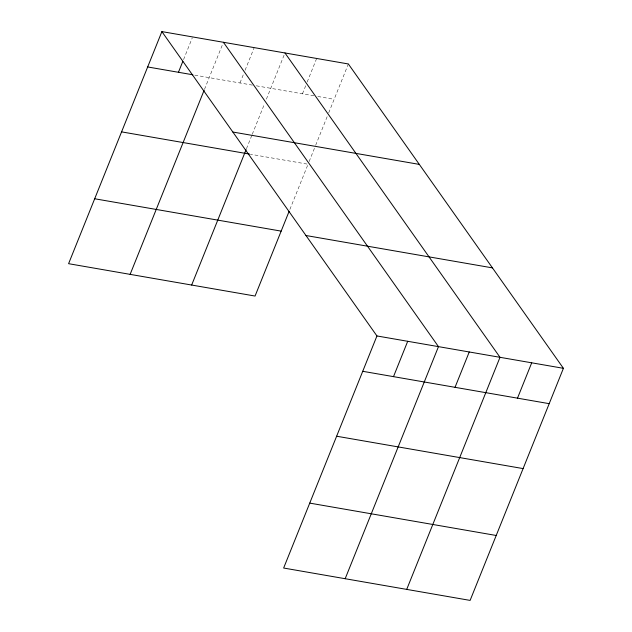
<?xml version="1.0" encoding="UTF-8"?>
<svg xmlns="http://www.w3.org/2000/svg" width="632" height="632" viewBox="0 0 632 632"><rect width="100%" height="100%" fill="white"/><g stroke="black" fill="none" stroke-linecap="round" stroke-linejoin="round"><path stroke-width="0.47" stroke-dasharray="3.16 2.37" d="M183.549 59.598L192.294 37.849M204.499 89.349L223.42 42.281M239.978 82.966L243.62 73.904M245.082 70.278L254.19 47.621M246.464 148.725L251.899 135.201M252.263 134.292L264.587 103.64M266.396 99.129L284.961 52.962M302.452 93.812L305.73 85.652M307.184 82.026L316.656 58.46M289.883 209.429L308.053 164.233L250.414 154.232M309.135 161.531L315.297 146.197M315.66 145.297L327.257 116.446M328.711 112.836L348.358 63.966M194.79 75.129L252.476 85.138M256.323 85.802L313.978 95.811M317.817 96.475L334.146 99.311"/><path stroke-width="0.95" d="M161.887 31.6L376.941 335.955L283.642 568.034L470.113 600.4L563.412 368.314L348.358 63.966L161.887 31.6L68.588 263.686L255.059 296.045L289.156 211.238M178.445 72.285L182.814 61.415M130.129 274.367L204.136 90.25M191.662 285.04L246.101 149.626M393.499 376.64L407.703 341.296M345.175 578.715L438.474 346.636L223.42 42.281M455.032 387.321L469.244 351.977M406.716 589.395L500.007 357.309L284.961 52.962M517.497 398.16L531.709 362.815M147.675 66.953L192.871 74.789M232.853 132.033L419.324 164.399M121.581 131.875L249.45 154.066M94.689 198.764L281.161 231.122M305.975 235.515L492.439 267.881M376.941 335.955L563.412 368.314M362.728 371.3L549.2 403.666M336.627 436.222L523.099 468.589M309.743 503.112L496.215 535.478"/></g></svg>
